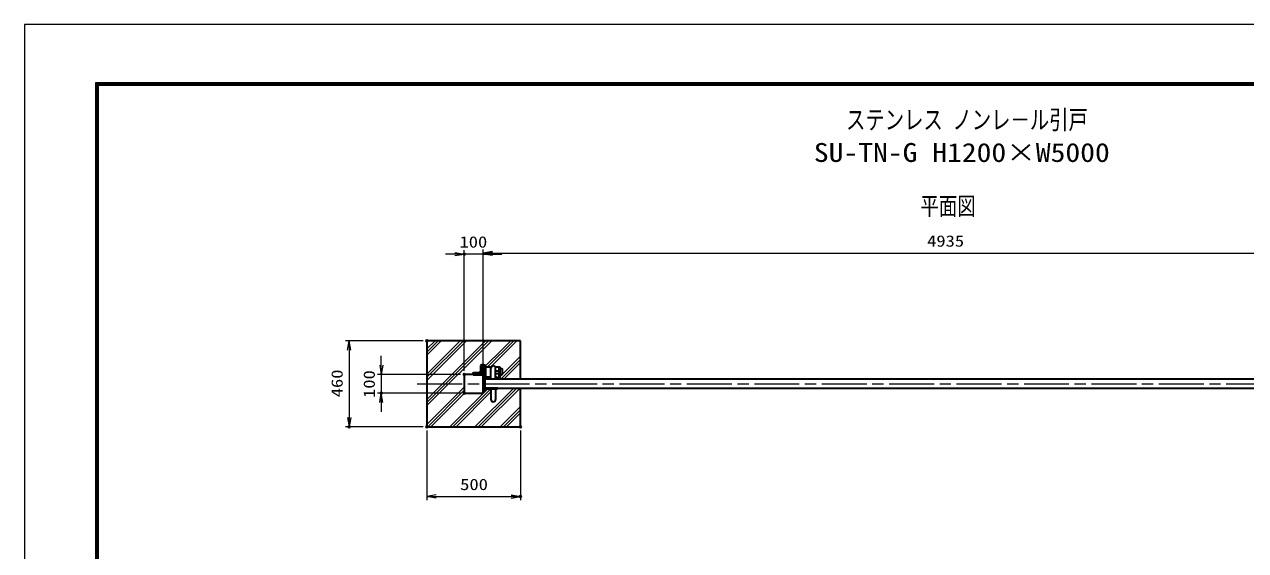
# Model space of a CAD drawing. Units: millimetres at full size, sheet at 1:20. Extents: x -5940 to 5940, y -4200 to 4200.
# Drawn here: x -5940 to 581, y 1389 to 4200 of the extents above; entities that cross this region are included whole.
import ezdxf
from ezdxf.enums import TextEntityAlignment as Align

# ---------------------------------------------------------------- set-up
doc = ezdxf.new("R2010")
doc.units = ezdxf.units.MM
doc.header["$LTSCALE"] = 20
doc.header["$PDMODE"] = 32
doc.header["$PDSIZE"] = 10
doc.linetypes.add('USER1', pattern=[18, 12, -1.5, 3, -1.5])
for name, color, linetype, lineweight in [('0-0_D-TTL', 7, 'Continuous', 18), ('0-1_軸線', 200, 'USER1', 15), ('0-2_寸法線', 4, 'Continuous', 18), ('0-3_0', 7, 'Continuous', 18), ('0-5_外形線', 7, 'Continuous', 35), ('0-9_AM_0N', 7, 'Continuous', 50), ('0-C_ハッチング', 253, 'Continuous', 13)]:
    doc.layers.add(name, color=color, linetype=linetype, lineweight=lineweight)
for name, color, linetype in [('0-4_Defpoints', 7, 'Continuous'), ('0-E_AM_6', 7, 'Continuous'), ('0-F_文字', 254, 'Continuous')]:
    doc.layers.add(name, color=color, linetype=linetype)
doc.styles.add('ＭＳ ゴシック', font='')
doc.styles.get('ＭＳ ゴシック').set_extended_font_data('MS Gothic')

# ---------------------------------------------------------------- blocks, each defined once
blk = doc.blocks.new('_Open')
at = {"layer": '0-3_0'}
blk.add_line((-20, 3.333), (0, 0), dxfattribs=at)
blk.add_lwpolyline([(-20, -3.333), (0, 0), (-20, 0)], dxfattribs=at)

msp = doc.modelspace()

# ---------------------------------------------------------------- linework, layer by layer
at = {"layer": '0-0_D-TTL'}
for points in [[(-5940, -4200), (5940, -4200), (5940, 4200), (-5940, 4200)], [(-5558.14, 3889.71), (5558.14, 3889.71), (5558.14, -3888.86), (-5558.14, -3888.86)], [(-5554.61, 3886.18), (5554.61, 3886.18), (5554.61, -3885.32), (-5554.61, -3885.32)], [(-5551.07, 3882.64), (5551.07, 3882.64), (5551.07, -3881.79), (-5551.07, -3881.79)], [(-5547.54, 3879.11), (5547.54, 3879.11), (5547.54, -3878.25), (-5547.54, -3878.25)], [(-5544, 3875.57), (5544, 3875.57), (5544, -3874.71), (-5544, -3874.71)]]:
    msp.add_lwpolyline(points, close=True, dxfattribs=at)
at = {"layer": '0-1_軸線'}
msp.add_line((-3842.19, 2279.76), (2955.38, 2279.76), dxfattribs=at)
at = {"layer": '0-2_寸法線'}
for p, q in [((-3641.16, 2972.87), (-3691.16, 2972.87)), ((-3591.16, 2349.76), (-3591.16, 2992.87)), ((-3491.16, 2972.87), (-3591.16, 2972.87)), ((-3491.16, 2371.08), (-3491.16, 2997.87)), ((-3491.16, 2349.76), (-3491.16, 2992.87)), ((-3491.16, 2977.87), (1443.84, 2977.87)), ((-3441.16, 2972.87), (-3391.16, 2972.87)), ((-3811.16, 2509.76), (-4225.93, 2509.76)), ((-4205.93, 2509.76), (-4205.93, 2049.76)), ((-4034.24, 2379.76), (-4034.24, 2429.76)), ((-3611.16, 2329.76), (-4054.24, 2329.76)), ((-4034.24, 2329.76), (-4034.24, 2229.76)), ((-3611.16, 2229.76), (-4054.24, 2229.76)), ((-4034.24, 2179.76), (-4034.24, 2129.76)), ((-3811.16, 2049.76), (-4225.93, 2049.76)), ((-3791.16, 2029.76), (-3791.16, 1657.33)), ((-3291.16, 2029.76), (-3291.16, 1657.33)), ((-3791.16, 1677.33), (-3291.16, 1677.33))]:
    msp.add_line(p, q, dxfattribs=at)
at = {"layer": '0-4_Defpoints'}
for p in [(-3591.16, 2972.87), (-3791.16, 2509.76), (-3491.16, 2351.08), (-3591.16, 2329.76), (-3591.16, 2329.76), (-3491.16, 2329.76), (-4034.24, 2229.76), (-3591.16, 2229.76), (-4205.93, 2049.76), (-3791.16, 2049.76), (-3791.16, 2049.76), (-3291.16, 2049.76), (-3291.16, 1677.33)]:
    msp.add_point(p, dxfattribs=at)
at = {"layer": '0-5_外形線'}
for p, q in [((-3291.16, 2304.76), (-3291.16, 2509.76)), ((-3480.16, 2369.76), (-3446.84, 2369.76)), ((-3448.66, 2304.76), (-3448.66, 2363.26)), ((-3425.48, 2369.76), (-3406.16, 2369.76)), ((-3423.66, 2304.76), (-3423.66, 2363.26)), ((-3423.66, 2349.26), (-3406.16, 2349.26)), ((-3406.16, 2369.76), (-3401.16, 2369.76)), ((-3406.16, 2369.76), (-3406.16, 2304.76)), ((-3401.16, 2369.76), (-3401.16, 2304.76)), ((-3387.16, 2332.51), (-3387.16, 2357.01)), ((-3406.16, 2304.76), (-3481.16, 2304.76)), ((1518.84, 2304.76), (-3481.16, 2304.76)), ((-3423.66, 2334.26), (-3406.16, 2334.26)), ((-3401.16, 2304.76), (-3406.16, 2304.76)), ((-3401.16, 2330.26), (-3389.41, 2330.26)), ((1518.84, 2254.76), (-3481.16, 2254.76)), ((-3448.66, 2254.76), (-3448.66, 2196.26)), ((-3423.66, 2254.76), (-3423.66, 2196.26))]:
    msp.add_line(p, q, dxfattribs=at)
for points in [[(-3291.16, 2509.76), (-3791.16, 2509.76), (-3791.16, 2049.76), (-3291.16, 2049.76), (-3291.16, 2254.76)], [(-3389.41, 2359.26), (-3401.16, 2359.26), (-3401.16, 2330.26)]]:
    msp.add_lwpolyline(points, dxfattribs=at)
for points in [[(-3491.16, 2329.76), (-3591.16, 2329.76), (-3591.16, 2229.76), (-3491.16, 2229.76)], [(-3481.16, 2239.76), (-3491.16, 2239.76), (-3491.16, 2319.76), (-3481.16, 2319.76)]]:
    msp.add_lwpolyline(points, close=True, dxfattribs=at)
for centre, radius, start, end in [((-3436.16, 2363.26), 12.5, 0, 180), ((-3389.41, 2357.01), 2.25, 0, 90), ((-3389.41, 2332.51), 2.25, 270, 0), ((-3436.16, 2196.26), 12.5, 180, 0)]:
    msp.add_arc(centre, radius, start, end, dxfattribs=at)
at = {"layer": '0-9_AM_0N'}
for p, q in [((-3500.16, 2375.26), (-3500.16, 2342.26)), ((-3494.16, 2379.76), (-3495.66, 2379.76)), ((-3494.16, 2329.76), (-3494.16, 2379.76)), ((-3489.16, 2379.76), (-3489.16, 2319.76)), ((-3486.16, 2379.76), (-3489.16, 2379.76)), ((-3480.16, 2322.26), (-3480.16, 2373.76)), ((-3544.16, 2331.26), (-3544.16, 2329.76)), ((-3544.16, 2329.76), (-3494.16, 2329.76)), ((-3506.66, 2335.76), (-3539.66, 2335.76)), ((-3448.66, 2313.76), (-3471.66, 2313.76)), ((-3420.16, 2313.76), (-3423.66, 2313.76)), ((-3414.16, 2304.76), (-3414.16, 2307.76)), ((-3481.16, 2254.76), (-3414.16, 2254.76))]:
    msp.add_line(p, q, dxfattribs=at)
for centre, radius, start, end in [((-3495.66, 2375.26), 4.5, 90, 180), ((-3486.16, 2373.76), 6, 0, 90), ((-3539.66, 2331.26), 4.5, 90, 180), ((-3506.66, 2342.26), 6.5, 270, 0), ((-3471.66, 2322.26), 8.5, 180, 270), ((-3420.16, 2307.76), 6, 0, 90)]:
    msp.add_arc(centre, radius, start, end, dxfattribs=at)
at = {"layer": '0-C_ハッチング'}
for p, q in [((-3791.16, 2432.38), (-3713.78, 2509.76)), ((-3791.16, 2297.68), (-3579.08, 2509.76)), ((-3791.16, 2162.97), (-3444.38, 2509.76)), ((-3791.16, 2449.22), (-3730.62, 2509.76)), ((-3791.16, 2314.52), (-3595.92, 2509.76)), ((-3791.16, 2179.81), (-3461.21, 2509.76)), ((-3791.16, 2466.06), (-3747.46, 2509.76)), ((-3791.16, 2331.35), (-3612.76, 2509.76)), ((-3791.16, 2196.65), (-3478.05, 2509.76)), ((-3523.35, 2329.76), (-3343.35, 2509.76)), ((-3466.51, 2369.76), (-3326.51, 2509.76)), ((-3449.67, 2369.76), (-3309.67, 2509.76)), ((-3401.16, 2317.24), (-3291.16, 2427.24)), ((-3506.51, 2329.76), (-3481.16, 2355.11)), ((-3396.81, 2304.76), (-3291.16, 2410.4)), ((-3379.97, 2304.76), (-3291.16, 2393.57)), ((-3491.16, 2328.27), (-3481.16, 2338.27)), ((-3791.16, 2061.95), (-3591.16, 2261.95)), ((-3786.51, 2049.76), (-3591.16, 2245.11)), ((-3769.67, 2049.76), (-3589.67, 2229.76)), ((-3668.64, 2049.76), (-3463.64, 2254.76)), ((-3651.81, 2049.76), (-3448.66, 2252.9)), ((-3634.97, 2049.76), (-3448.66, 2236.07)), ((-3533.94, 2049.76), (-3328.94, 2254.76)), ((-3517.1, 2049.76), (-3312.1, 2254.76)), ((-3500.26, 2049.76), (-3295.26, 2254.76)), ((-3399.24, 2049.76), (-3291.16, 2157.83)), ((-3382.4, 2049.76), (-3291.16, 2141)), ((-3365.56, 2049.76), (-3291.16, 2124.16))]:
    msp.add_line(p, q, dxfattribs=at)

# ---------------------------------------------------------------- block references
at = {"layer": '0-2_寸法線', "xscale": 2.5, "yscale": 2.5}
for p in [(-3591.16, 2972.87), (-3291.16, 1677.33)]:
    msp.add_blockref('_Open', p, dxfattribs=at)
for p, rotation in [((-3491.16, 2977.87), 180), ((-3491.16, 2972.87), 180), ((-4205.93, 2509.76), 90), ((-4034.24, 2329.76), 270), ((-4034.24, 2229.76), 90), ((-4205.93, 2049.76), 270), ((-3791.16, 1677.33), 180)]:
    msp.add_blockref('_Open', p, dxfattribs=dict(at, rotation=rotation))

# ---------------------------------------------------------------- texts
at = {"layer": '0-2_寸法線', "color": 254, "style": 'ＭＳ ゴシック', "width": 1.2}
for s, p in [('100', (-3616.76, 2989.21)), ('4935', (-1119.66, 2994.21)), ('500', (-3613.16, 1693.68))]:
    msp.add_text(s, height=60.56, dxfattribs=at).set_placement(p, align=Align.BOTTOM_LEFT)
for s, p in [('460', (-4222.27, 2207.76)), ('100', (-4050.58, 2204.16))]:
    msp.add_text(s, height=60.56, rotation=90, dxfattribs=at).set_placement(p, align=Align.BOTTOM_LEFT)
at = {"layer": '0-E_AM_6', "color": 254, "style": 'ＭＳ ゴシック', "width": 0.75}
msp.add_text('ステンレス ノンレ－ル引戸', height=101, dxfattribs=at).set_placement((-1552.46, 3609.81), align=Align.BOTTOM_LEFT)
at = {"layer": '0-E_AM_6', "style": 'ＭＳ ゴシック', "width": 1.15}
msp.add_text('SU-TN-G H1200×W5000', height=101, dxfattribs=at).set_placement((-1724.38, 3434.81), align=Align.BOTTOM_LEFT)
at = {"layer": '0-F_文字', "style": 'ＭＳ ゴシック', "width": 0.75}
msp.add_text('平面図', height=96.19, dxfattribs=at).set_placement((-1155.59, 3152.35), align=Align.BOTTOM_LEFT)

doc.saveas('drawing.dxf')
